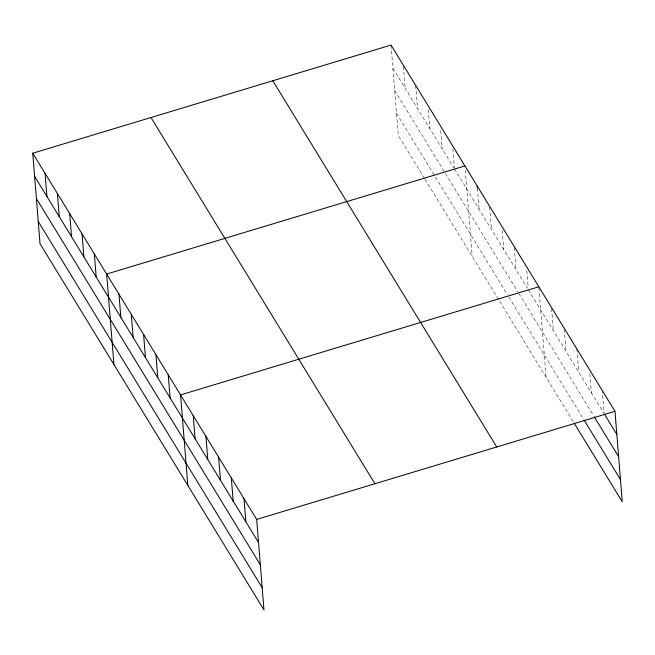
<?xml version="1.0" encoding="UTF-8"?>
<svg xmlns="http://www.w3.org/2000/svg" width="655" height="655" viewBox="0 0 655 655"><rect width="100%" height="100%" fill="white"/><g stroke="black" fill="none" stroke-linecap="round" stroke-linejoin="round"><path stroke-width="0.49" stroke-dasharray="3.27 2.46" d="M392.894 68.21L453.964 168.081M454.472 168.916L527.349 288.094M528.372 289.772L604.139 413.673L602.281 390.544M394.678 90.439L443.951 171.004M445.49 173.526L517.843 291.86M518.875 293.538L593.242 415.147M396.521 113.348L435.01 176.285M435.526 177.128L507.371 294.619M508.91 297.141L583.449 419.036M424.481 178.381L398.314 135.577L391.027 45.08M424.997 179.216L573.608 422.238M589.909 373.808L591.449 392.918M576.899 349.033L578.758 372.171M564.291 329.293L566.067 351.416M551.6 308.538L553.377 330.66M538.909 287.782L546.114 377.28M526.833 270.662L528.208 287.758M514.281 247.5L516.058 269.631M502.205 230.38L503.744 249.49M489.645 207.217L491.422 229.34M477.405 188.083L479.108 209.199M465.255 169.948L472.214 256.424M452.859 148.808L454.39 167.909M440.7 130.672L442.158 148.775M428.305 109.524L429.844 128.634M415.663 85.363L417.522 108.493M403.431 66.229L405.208 88.351"/><path stroke-width="0.98" d="M32.75 153.213L256.686 519.423L263.973 609.92L40.029 243.709L32.75 153.213L391.027 45.08L614.971 411.291L622.25 501.787L574.132 423.105M464.927 165.928L106.65 274.06L113.929 364.557M538.828 286.784L180.551 394.908L187.829 485.412M256.686 519.423L614.971 411.291M604.671 414.533L616.83 434.421M594.298 416.883L618.615 456.658M583.982 419.896L620.465 479.558M272.799 80.761L496.736 446.972M150.986 117.523L374.922 483.742M34.609 176.342L258.553 542.553M36.402 198.571L260.338 564.782M38.244 221.472L262.18 587.691M477.249 186.069L477.405 188.083M243.996 498.668L245.862 521.806M231.305 477.921L233.172 501.05M218.614 457.165L220.481 480.295M205.932 436.418L207.791 459.548M193.241 415.663L195.1 438.793M168.229 374.766L170.095 397.896M155.915 354.625L157.773 377.755M143.601 334.484L145.459 357.614M131.287 314.343L133.145 337.472M118.964 294.201L120.831 317.331M94.336 253.919L96.195 277.049M82.014 233.778L83.881 256.907M69.7 213.636L71.559 236.766M57.386 193.495L59.245 216.625M45.064 173.354L46.931 196.484"/></g></svg>
